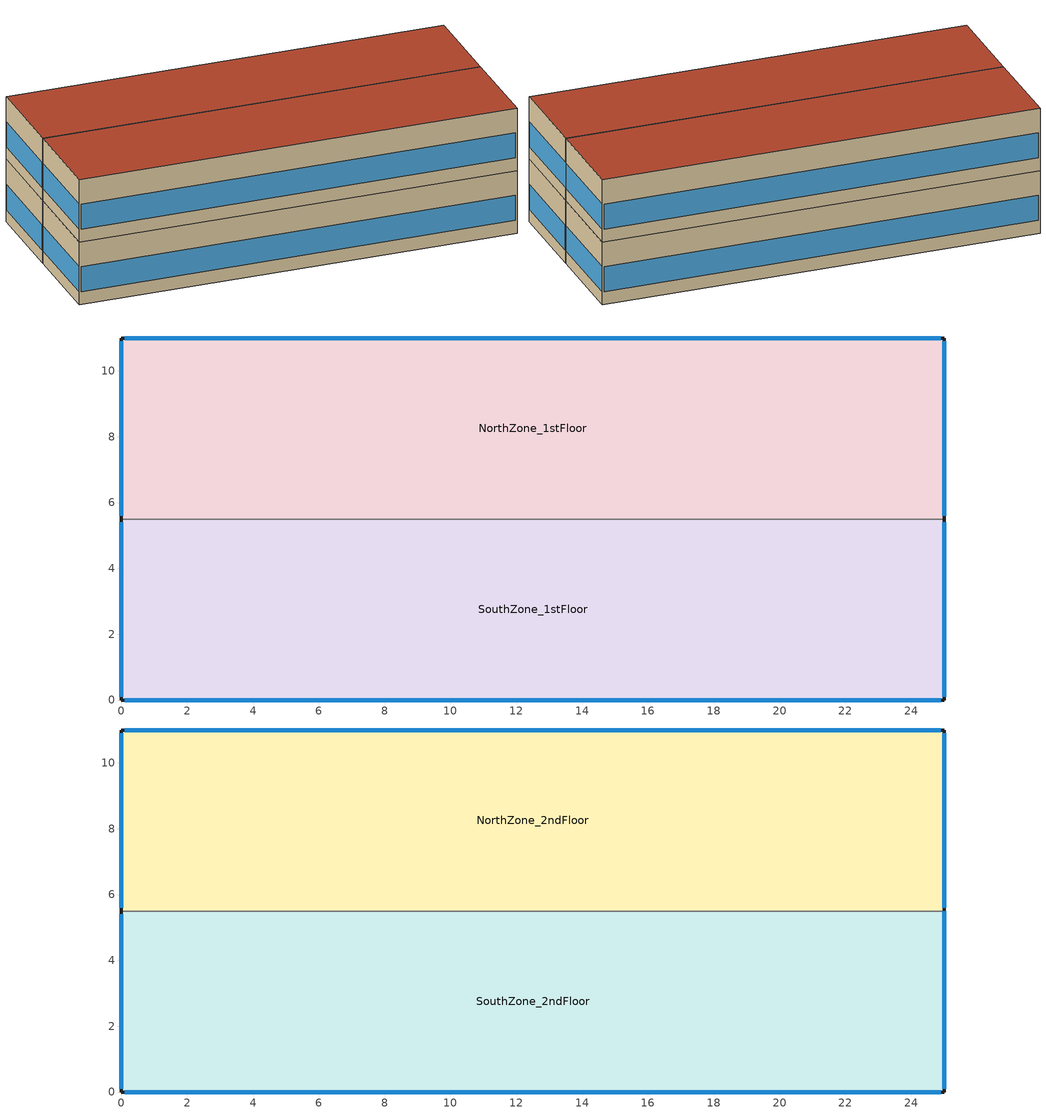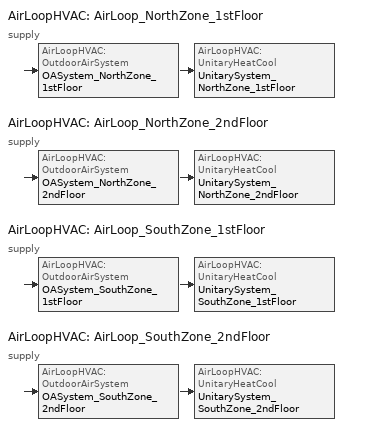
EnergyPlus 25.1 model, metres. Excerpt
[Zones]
NorthZone_1stFloor
 floor ground (FLOOR-SLAB-ASSEMBLY): 0,11 25,11 25,5.5 0,5.5 z0
 wall outside (WALL-ASSEMBLY): 25,5.5 25,11 0,11 0,5.5 z0:3.7
 wall to SouthZone_1stFloor (INTERIOR-WALL-ASSEMBLY): 0,5.5 25,5.5 z0:3.7
 window (WINDOW-ASSEMBLY): 25,5.6 25,10.9 / 24.9,11 0.1,11 z0.77:2.25; 0,10.9 0,5.6 z0.75:2.25
SouthZone_1stFloor
 floor ground (FLOOR-SLAB-ASSEMBLY): 0,5.5 25,5.5 25,0 0,0 z0
 wall outside (WALL-ASSEMBLY): 0,5.5 0,0 25,0 25,5.5 z0:3.7
 window (WINDOW-ASSEMBLY): 25,0.1 25,5.4 / 0.1,0 24.9,0 / 0,5.4 0,0.1 z0.77:2.25
NorthZone_2ndFloor
 floor to NorthZone_1stFloor (FLOOR-CEILING-ASSEMBLY): 0,11 25,11 25,5.5 0,5.5 z3.7
 wall outside (WALL-ASSEMBLY): 25,5.5 25,11 0,11 0,5.5 z3.7:7.4
 wall to SouthZone_2ndFloor (INTERIOR-WALL-ASSEMBLY): 0,5.5 25,5.5 z3.7:7.4
 window (WINDOW-ASSEMBLY): 25,5.6 25,10.9 / 24.9,11 0.1,11 / 0,10.9 0,5.6 z4.47:5.95
 roof outside (ROOF-ASSEMBLY): 0,5.5 25,5.5 25,11 0,11 z7.4
SouthZone_2ndFloor
 floor to SouthZone_1stFloor (FLOOR-CEILING-ASSEMBLY): 0,5.5 25,5.5 25,0 0,0 z3.7
 wall outside (WALL-ASSEMBLY): 0,5.5 0,0 25,0 25,5.5 z3.7:7.4
 window (WINDOW-ASSEMBLY): 25,0.1 25,5.5 / 0.1,0 24.9,0 / 0,5.4 0,0.1 z4.47:5.95
 roof outside (ROOF-ASSEMBLY): 0,0 25,0 25,5.5 0,5.5 z7.4
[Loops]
AirLoopHVAC 'AirLoop_NorthZone_1stFloor'
 supply: AirLoopHVAC:OutdoorAirSystem 'OASystem_NorthZone_1stFloor' > AirLoopHVAC:UnitaryHeatCool 'UnitarySystem_NorthZone_1stFloor'
AirLoopHVAC 'AirLoop_NorthZone_2ndFloor'
 supply: AirLoopHVAC:OutdoorAirSystem 'OASystem_NorthZone_2ndFloor' > AirLoopHVAC:UnitaryHeatCool 'UnitarySystem_NorthZone_2ndFloor'
AirLoopHVAC 'AirLoop_SouthZone_1stFloor'
 supply: AirLoopHVAC:OutdoorAirSystem 'OASystem_SouthZone_1stFloor' > AirLoopHVAC:UnitaryHeatCool 'UnitarySystem_SouthZone_1stFloor'
AirLoopHVAC 'AirLoop_SouthZone_2ndFloor'
 supply: AirLoopHVAC:OutdoorAirSystem 'OASystem_SouthZone_2ndFloor' > AirLoopHVAC:UnitaryHeatCool 'UnitarySystem_SouthZone_2ndFloor'
[Building]
Small Office 2 Story 4 zone 550 m2: Loads convergence tolerance value=0.04; Maximum number of warmup days=25; Minimum number of warmup days=6; North axis=0; Solar distribution=FullInteriorAndExterior; Temperature convergence tolerance value=0.4; Terrain=Urban
[Site:GroundTemperature:BuildingSurface]
20.03, 20.03, 20.13, 20.3, 20.43, 20.52, 20.62, 20.77, 20.78, 20.55, 20.44, 20.2
[Site:Location]
Washington Dc Dulles IntL Ar_VA_USA Design_Conditions: Elevation=82; Latitude=38.98; Longitude=-77.47; Time zone=-5
[SizingPeriod:DesignDay] Barometric pressure=100344; Day of month=21; Daylight saving time indicator=No; Dry bulb temperature range modifier type=DefaultMultipliers; Rain indicator=No; Snow indicator=No
Name | Ashrae clear sky optical depth for beam irradiance taub | Ashrae clear sky optical depth for diffuse irradiance taud | Daily dry bulb temperature range | Day type | Humidity condition type | Maximum dry bulb temperature | Month | Solar model indicator | Wetbulb or dewpoint at maximum dry bulb | Wind direction | Wind speed | Enthalpy at maximum dry bulb | Sky clearness
Washington Dc Dulles IntL Ar Ann Clg 1% Condns DB=>MWB | 0.544 | 1.787 | 11.4 | SummerDesignDay | WetBulb | 32.7 | 7 | ASHRAETau | 23.5 | 290 | 4
Washington Dc Dulles IntL Ar Ann Clg 1% Condns DP=>MDB | 0.544 | 1.787 | 11.4 | SummerDesignDay | DewPoint | 27.1 | 7 | ASHRAETau | 23 | 290 | 4
Washington Dc Dulles IntL Ar Ann Clg 1% Condns Enth=>MDB | 0.544 | 1.787 | 11.4 | SummerDesignDay | Enthalpy | 30.6 | 7 | ASHRAETau |  | 290 | 4 | 75200
Washington Dc Dulles IntL Ar Ann Clg 1% Condns WB=>MDB | 0.544 | 1.787 | 11.4 | SummerDesignDay | WetBulb | 30.3 | 7 | ASHRAETau | 24.7 | 290 | 4
Washington Dc Dulles IntL Ar Ann Clg 2% Condns DB=>MWB | 0.544 | 1.787 | 11.4 | SummerDesignDay | WetBulb | 31.2 | 7 | ASHRAETau | 22.8 | 290 | 4
Washington Dc Dulles IntL Ar Ann Clg 2% Condns DP=>MDB | 0.544 | 1.787 | 11.4 | SummerDesignDay | DewPoint | 26.6 | 7 | ASHRAETau | 22.5 | 290 | 4
Washington Dc Dulles IntL Ar Ann Clg 2% Condns Enth=>MDB | 0.544 | 1.787 | 11.4 | SummerDesignDay | Enthalpy | 29.2 | 7 | ASHRAETau |  | 290 | 4 | 72500
Washington Dc Dulles IntL Ar Ann Clg 2% Condns WB=>MDB | 0.544 | 1.787 | 11.4 | SummerDesignDay | WetBulb | 29.1 | 7 | ASHRAETau | 24.1 | 290 | 4
Washington Dc Dulles IntL Ar Ann Clg .4% Condns DB=>MWB | 0.544 | 1.787 | 11.4 | SummerDesignDay | WetBulb | 34.1 | 7 | ASHRAETau | 23.9 | 290 | 4
Washington Dc Dulles IntL Ar Ann Clg .4% Condns DP=>MDB | 0.544 | 1.787 | 11.4 | SummerDesignDay | DewPoint | 27.8 | 7 | ASHRAETau | 23.6 | 290 | 4
Washington Dc Dulles IntL Ar Ann Clg .4% Condns Enth=>MDB | 0.544 | 1.787 | 11.4 | SummerDesignDay | Enthalpy | 31.6 | 7 | ASHRAETau |  | 290 | 4 | 78000
Washington Dc Dulles IntL Ar Ann Clg .4% Condns WB=>MDB | 0.544 | 1.787 | 11.4 | SummerDesignDay | WetBulb | 31.6 | 7 | ASHRAETau | 25.4 | 290 | 4
Washington Dc Dulles IntL Ar Ann Htg 99% Condns DB |  |  | 0 | WinterDesignDay | WetBulb | -9 | 1 | ASHRAEClearSky | -9 | 310 | 2.7 |  | 0
Washington Dc Dulles IntL Ar Ann Htg 99.6% Condns DB |  |  | 0 | WinterDesignDay | WetBulb | -11.8 | 1 | ASHRAEClearSky | -11.8 | 310 | 2.7 |  | 0
Washington Dc Dulles IntL Ar Ann Htg Wind 99% Condns WS=>MCDB |  |  | 0 | WinterDesignDay | WetBulb | 0.6 | 1 | ASHRAEClearSky | 0.6 | 310 | 10.3 |  | 0
Washington Dc Dulles IntL Ar Ann Htg Wind 99.6% Condns WS=>MCDB |  |  | 0 | WinterDesignDay | WetBulb | 0.8 | 1 | ASHRAEClearSky | 0.8 | 310 | 11.2 |  | 0
Washington Dc Dulles IntL Ar Ann Hum_n 99% Condns DP=>MCDB |  |  | 0 | WinterDesignDay | DewPoint | -6.5 | 1 | ASHRAEClearSky | -16.7 | 310 | 2.7 |  | 0
Washington Dc Dulles IntL Ar Ann Hum_n 99.6% Condns DP=>MCDB |  |  | 0 | WinterDesignDay | DewPoint | -9 | 1 | ASHRAEClearSky | -19.5 | 310 | 2.7 |  | 0
[Construction]
FLOOR-CEILING-ASSEMBLY: CP01, CC24
FLOOR-SLAB-ASSEMBLY: CC15
FURNITURE: WD10
INTERIOR-WALL-ASSEMBLY: GP02, AL21, GP02
ROOF-ASSEMBLY: BR01, CC24, INSULATION-ROOF, AL33, AC02
WALL-ASSEMBLY: ST01, INSULATION-WALL, AL21, GP02
WINDOW-ASSEMBLY: REF D TINT 6MM, AIR 6MM, CLEAR 6MM
[Material] Thermal absorptance=0.9
Name | Conductivity | Density | Roughness | Solar absorptance | Specific heat | Thickness | Visible absorptance
AC02 | 0.057 | 288 | MediumSmooth | 0.7 | 1339 | 0.0127 | 0.7
BR01 | 0.162 | 1121 | VeryRough | 0.7 | 1464 | 0.0095 | 0.7
CC15 | 1.802 | 2243 | MediumRough | 0.65 | 837 | 0.1524 | 0.65
CC24 | 0.36 | 1282 | MediumRough | 0.65 | 837 | 0.1016 | 0.65
GP02 | 0.16 | 801 | MediumSmooth | 0.75 | 837 | 0.0159 | 0.75
ST01 | 1.802 | 2243 | MediumRough | 0.65 | 837 | 0.0254 | 0.65
WD10 | 0.115 | 513 | MediumSmooth | 0.78 | 1381 | 0.667 | 0.78
[Material:AirGap]
Name | Thermal resistance
AL21 | 0.157
AL33 | 0.162
[Material:NoMass] Roughness=Rough
Name | Solar absorptance | Thermal absorptance | Thermal resistance | Visible absorptance
CP01 | 0.75 | 0.9 | 0.367 | 0.75
INSULATION-ROOF | 0.65 | 0.65 | 2.64 | 0.65
INSULATION-WALL | 0.65 | 0.65 | 2.288 | 0.65
[WindowMaterial:Gas]
AIR 6MM: Gas type=Air; Thickness=0.0063
[WindowMaterial:Glazing] Conductivity=0.9; Front side infrared hemispherical emissivity=0.84; Infrared transmittance at normal incidence=0; Optical data type=SpectralAverage; Thickness=0.006
Name | Back side infrared hemispherical emissivity | Back side solar reflectance at normal incidence | Back side visible reflectance at normal incidence | Front side solar reflectance at normal incidence | Front side visible reflectance at normal incidence | Solar transmittance at normal incidence | Visible transmittance at normal incidence
CLEAR 6MM | 0.84 | 0.071 | 0.08 | 0.071 | 0.08 | 0.775 | 0.881
REF D TINT 6MM | 0.82 | 0.36 | 0.45 | 0.14 | 0.18 | 0.3 | 0.25
[AirLoopHVAC] Design supply air flow rate=Autosize
AirLoop_NorthZone_1stFloor; AirLoop_NorthZone_2ndFloor; AirLoop_SouthZone_1stFloor; AirLoop_SouthZone_2ndFloor
[AirLoopHVAC:UnitaryHeatCool] Availability schedule=Office HVAC; Cooling supply air flow rate=Autosize; Dehumidification control type=CoolReheat; Fan placement=BlowThrough; Heating supply air flow rate=Autosize; Maximum supply air temperature=Autosize; No load supply air flow rate=Autosize; Supply air fan operating mode schedule=ContinuousFanSchedule
Name | Controlling zone or thermostat location | Cooling coil | Heating coil | Reheat coil | Supply fan
UnitarySystem_NorthZone_1stFloor | NorthZone_1stFloor | DXCoolingCoil_NorthZone_1stFloor | HeatingCoil_NorthZone_1stFloor | ReheatCoil_NorthZone_1stFloor | SupplyFan_NorthZone_1stFloor
UnitarySystem_NorthZone_2ndFloor | NorthZone_2ndFloor | DXCoolingCoil_NorthZone_2ndFloor | HeatingCoil_NorthZone_2ndFloor | ReheatCoil_NorthZone_2ndFloor | SupplyFan_NorthZone_2ndFloor
UnitarySystem_SouthZone_1stFloor | SouthZone_1stFloor | DXCoolingCoil_SouthZone_1stFloor | HeatingCoil_SouthZone_1stFloor | ReheatCoil_SouthZone_1stFloor | SupplyFan_SouthZone_1stFloor
UnitarySystem_SouthZone_2ndFloor | SouthZone_2ndFloor | DXCoolingCoil_SouthZone_2ndFloor | HeatingCoil_SouthZone_2ndFloor | ReheatCoil_SouthZone_2ndFloor | SupplyFan_SouthZone_2ndFloor
[AirTerminal:SingleDuct:ConstantVolume:NoReheat] Availability schedule=Office HVAC; Maximum air flow rate=Autosize
DirectAir_NorthZone_1stFloor; DirectAir_NorthZone_2ndFloor; DirectAir_SouthZone_1stFloor; DirectAir_SouthZone_2ndFloor
[AvailabilityManager:Scheduled]
Air Loop Avail: Schedule=Office HVAC
[Coil:Cooling:DX:SingleSpeed] 2023 rated evaporator fan power per volume flow rate=934.4; Availability schedule=Office HVAC; Energy input ratio function of flow fraction curve=DX-EIR-FF-Curve-Default; Energy input ratio function of temperature curve=DX-EIR-FT-Curve-Default; Gross rated cooling cop=3; Gross rated sensible heat ratio=Autosize; Gross rated total cooling capacity=Autosize; Part load fraction correlation curve=DX-PLF-Curve-Default; Rated air flow rate=Autosize; Total cooling capacity function of flow fraction curve=DX-Cap-FF-Curve-Default; Total cooling capacity function of temperature curve=DX-Cap-FT-Curve-Default
DXCoolingCoil_NorthZone_1stFloor; DXCoolingCoil_NorthZone_2ndFloor; DXCoolingCoil_SouthZone_1stFloor; DXCoolingCoil_SouthZone_2ndFloor
[Coil:Heating:Fuel] Availability schedule=Office HVAC; Burner efficiency=0.8; Fuel type=NaturalGas
Name | Nominal capacity
HeatingCoil_NorthZone_1stFloor; HeatingCoil_NorthZone_2ndFloor; HeatingCoil_SouthZone_1stFloor; HeatingCoil_SouthZone_2ndFloor | Autosize
ReheatCoil_NorthZone_1stFloor; ReheatCoil_NorthZone_2ndFloor; ReheatCoil_SouthZone_1stFloor; ReheatCoil_SouthZone_2ndFloor | 100000
[Controller:OutdoorAir] Economizer control action type=ModulateFlow; Economizer control type=DifferentialDryBulb; Economizer maximum limit dry bulb temperature=20; Economizer minimum limit dry bulb temperature=-15; Lockout type=LockoutWithCompressor; Maximum outdoor air flow rate=Autosize; Minimum limit type=FixedMinimum; Minimum outdoor air flow rate=0.057; Minimum outdoor air schedule=Minimum Outside Air Schedule
OAController_NorthZone_1stFloor; OAController_NorthZone_2ndFloor; OAController_SouthZone_1stFloor; OAController_SouthZone_2ndFloor
[DesignSpecification:OutdoorAir] Outdoor air flow per person=0.00944; Outdoor air flow per zone=0; Outdoor air flow per zone floor area=0; Outdoor air method=Flow/Person
SZ DSOA NorthZone_1stFloor; SZ DSOA NorthZone_2ndFloor; SZ DSOA SouthZone_1stFloor; SZ DSOA SouthZone_2ndFloor
[ElectricEquipment] Design level=687.5; Design level calculation method=EquipmentLevel; Fraction latent=0; Fraction lost=0; Fraction radiant=0.7; Schedule=Office Lighting and Receptacles
Name | Zone or zonelist or space or spacelist
NorthZone_1stFloor ElecEq | NorthZone_1stFloor
NorthZone_2ndFloor ElecEq | NorthZone_2ndFloor
SouthZone_1stFloor ElecEq | SouthZone_1stFloor
SouthZone_2ndFloor ElecEq | SouthZone_2ndFloor
[Fan:ConstantVolume] Availability schedule=Office HVAC; Fan total efficiency=0.7; Maximum flow rate=Autosize; Motor efficiency=0.9; Motor in airstream fraction=1; Pressure rise=600
SupplyFan_NorthZone_1stFloor; SupplyFan_NorthZone_2ndFloor; SupplyFan_SouthZone_1stFloor; SupplyFan_SouthZone_2ndFloor
[InternalMass] Construction=FURNITURE; Surface area=77
Name | Zone or zonelist
InternalMass_NorthZone_1stFloor | NorthZone_1stFloor
InternalMass_NorthZone_2ndFloor | NorthZone_2ndFloor
InternalMass_SouthZone_1stFloor | SouthZone_1stFloor
InternalMass_SouthZone_2ndFloor | SouthZone_2ndFloor
[Lights] Design level calculation method=LightingLevel; End use subcategory=GeneralLights; Fraction radiant=0.35; Fraction replaceable=0; Fraction visible=0.35; Lighting level=3025; Return air fraction=0; Schedule=Office Lighting and Receptacles
Name | Zone or zonelist or space or spacelist
NorthZone_1stFloor Lights | NorthZone_1stFloor
NorthZone_2ndFloor Lights | NorthZone_2ndFloor
SouthZone_1stFloor Lights | SouthZone_1stFloor
SouthZone_2ndFloor Lights | SouthZone_2ndFloor
[People] Activity level schedule=Office Activity Level; Fraction radiant=0.7; Number of people=6; Number of people calculation method=People; Number of people schedule=Office Occupancy
Name | Zone or zonelist or space or spacelist
NorthZone_1stFloor People | NorthZone_1stFloor
NorthZone_2ndFloor People | NorthZone_2ndFloor
SouthZone_1stFloor People | SouthZone_1stFloor
SouthZone_2ndFloor People | SouthZone_2ndFloor
[SetpointManager:OutdoorAirReset] Control variable=Temperature; Outdoor high temperature=32; Outdoor low temperature=0; Setpoint at outdoor high temperature=12.8; Setpoint at outdoor low temperature=16.7
Name | Setpoint node or nodelist
OutsideAirTempManager_NorthZone_1stFloor | OutsideAirNode_NorthZone_1stFloor
OutsideAirTempManager_NorthZone_2ndFloor | OutsideAirNode_NorthZone_2ndFloor
OutsideAirTempManager_SouthZone_1stFloor | OutsideAirNode_SouthZone_1stFloor
OutsideAirTempManager_SouthZone_2ndFloor | OutsideAirNode_SouthZone_2ndFloor
[Sizing:Plant]
Water Heater Dummy Loop: Design loop exit temperature=82; Loop design temperature difference=11; Loop type=Heating
[Sizing:System] 100 outdoor air in cooling=No; 100 outdoor air in heating=No; Central cooling capacity control method=VAV; Central cooling design supply air humidity ratio=0.008; Central cooling design supply air temperature=12.8; Central heating design supply air humidity ratio=0.008; Central heating design supply air temperature=50; Central heating maximum system air flow ratio=0.3; Cooling design capacity=Autosize; Cooling design capacity method=CoolingDesignCapacity; Cooling supply air flow rate=0; Cooling supply air flow rate method=DesignDay; Design outdoor air flow rate=Autosize; Heating design capacity=Autosize; Heating design capacity method=HeatingDesignCapacity; Heating supply air flow rate=0; Heating supply air flow rate method=DesignDay; Precool design humidity ratio=0.008; Precool design temperature=11; Preheat design humidity ratio=0.008; Preheat design temperature=7; Type of load to size on=Total; Type of zone sum to use=NonCoincident; Zone maximum outdoor air fraction=1
AirLoop_SouthZone_1stFloor; AirLoop_NorthZone_1stFloor; AirLoop_SouthZone_2ndFloor; AirLoop_NorthZone_2ndFloor
[Sizing:Zone] Account for dedicated outdoor air system=No; Cooling design air flow method=DesignDay; Cooling design air flow rate=0; Dedicated outdoor air high setpoint temperature for design=Autosize; Dedicated outdoor air low setpoint temperature for design=Autosize; Dedicated outdoor air system control strategy=NeutralSupplyAir; Heating design air flow method=DesignDay; Heating design air flow rate=0; Zone cooling design supply air humidity ratio=0.009; Zone cooling design supply air temperature=14; Zone cooling design supply air temperature input method=SupplyAirTemperature; Zone cooling sizing factor=0; Zone heating design supply air humidity ratio=0.004; Zone heating design supply air temperature=50; Zone heating design supply air temperature input method=SupplyAirTemperature; Zone heating sizing factor=0
Name | Design specification outdoor air object
SouthZone_1stFloor | SZ DSOA SouthZone_1stFloor
NorthZone_1stFloor | SZ DSOA NorthZone_1stFloor
SouthZone_2ndFloor | SZ DSOA SouthZone_2ndFloor
NorthZone_2ndFloor | SZ DSOA NorthZone_2ndFloor
[ThermostatSetpoint:DualSetpoint]
DualSetPoint: Cooling setpoint temperature schedule=Coolng Setpoint Schedule; Heating setpoint temperature schedule=Heating Setpoint Schedule
[WaterHeater:Mixed]
Water Heater: Ambient temperature indicator=Schedule; Ambient temperature schedule=Hot Water Ambient Temperature Schedule; Cold water supply temperature schedule=Constant Mains Temp Schedule; Deadband temperature difference=3.5; Heater control type=Cycle; Heater fuel type=NaturalGas; Heater maximum capacity=12500; Heater thermal efficiency=0.8; Maximum temperature limit=82.2222; Off cycle loss coefficient to ambient temperature=2.36; On cycle loss coefficient to ambient temperature=2.36; On cycle parasitic fuel consumption rate=15; On cycle parasitic fuel type=Electricity; Peak use flow rate=6.5e-05; Setpoint temperature schedule=Hot Water Setpoint Temperature Schedule; Tank volume=0.454; Use flow rate fraction schedule=Hot Water Demand Schedule
[Zone] Ceiling height=Autocalculate; Multiplier=1; Type=1
NorthZone_1stFloor; NorthZone_2ndFloor; SouthZone_1stFloor; SouthZone_2ndFloor
[ZoneControl:Thermostat] Control 1=DualSetPoint; Control type schedule=Zone Control Schedule
Name | Zone or zonelist
Thermostat_NorthZone_1stFloor | NorthZone_1stFloor
Thermostat_NorthZone_2ndFloor | NorthZone_2ndFloor
Thermostat_SouthZone_1stFloor | SouthZone_1stFloor
Thermostat_SouthZone_2ndFloor | SouthZone_2ndFloor
[Zone equipment]
NorthZone_1stFloor: DirectAir_NorthZone_1stFloor
NorthZone_2ndFloor: DirectAir_NorthZone_2ndFloor
SouthZone_1stFloor: DirectAir_SouthZone_1stFloor
SouthZone_2ndFloor: DirectAir_SouthZone_2ndFloor
[ZoneInfiltration:DesignFlowRate] Constant term coefficient=1; Design flow rate=0.035; Design flow rate calculation method=Flow/Zone; Schedule=Infiltration Schedule; Temperature term coefficient=0.025; Velocity squared term coefficient=0; Velocity term coefficient=0
Name | Zone or zonelist or space or spacelist
NorthZone_1stFloor Infil | NorthZone_1stFloor
NorthZone_2ndFloor Infil | NorthZone_2ndFloor
SouthZone_1stFloor Infil | SouthZone_1stFloor
SouthZone_2ndFloor Infil | SouthZone_2ndFloor
[Curve:Biquadratic] Input unit type for x=Temperature; Input unit type for y=Temperature; Maximum value of x=23.88889; Maximum value of y=46.11111; Minimum value of x=12.77778; Minimum value of y=18; Output unit type=Dimensionless
Name | Coefficient1 constant | Coefficient2 x | Coefficient3 x 2 | Coefficient4 y | Coefficient5 y 2 | Coefficient6 x y
DX-Cap-FT-Curve-Default | 0.942588 | 0.00954335 | 0.00068377 | -0.0110427 | 5.249e-06 | -9.72e-06
DX-EIR-FT-Curve-Default | 0.342414 | 0.034885 | -0.0006237 | 0.00497722 | 0.000437951 | -0.000728028
[Curve:Quadratic]
Name | Maximum value of x | Minimum value of x | Coefficient1 constant | Coefficient2 x | Coefficient3 x 2
DX-Cap-FF-Curve-Default | 1.5 | 0.5 | 0.8 | 0.2 | 0
DX-EIR-FF-Curve-Default | 1.5 | 0.5 | 1.1552 | -0.1808 | 0.0256
DX-PLF-Curve-Default | 1 | 0 | 0.75 | 0.25 | 0
[Schedule:Compact]
Constant Mains Temp Schedule: THROUGH: 12/31, FOR: AllDays, UNTIL: 24:00, 15
ContinuousFanSchedule: Through: 12/31, For: AllDays, Until: 24:00, 1
Coolng Setpoint Schedule: Through: 12/31, For: Weekdays SummerDesignDay, Until: 08:00, 40, Until: 17:00, 23.9, Until: 24:00, 40, For: Saturday WinterDesignDay, Until: 08:00, 40, Until: 12:00, 23.9, Until: 24:00, 40, For: Sunday Holidays AllOtherDays, Until: 24:00, 40
Heating Setpoint Schedule: Through: 12/31, For: Weekdays SummerDesignDay, Until: 08:00, 12.8, Until: 17:00, 22.2, Until: 24:00, 12.8, For: Saturday WinterDesignDay, Until: 08:00, 12.8, Until: 12:00, 22.2, Until: 24:00, 12.8, For: Sunday Holidays AllOtherDays, Until: 24:00, 12.8
Hot Water Ambient Temperature Schedule: Through: 12/31, For: AllDays, Until: 24:00, 22
Hot Water Demand Schedule: Through: 12/31, For: Weekdays SummerDesignDay, Until: 05:00, 0.05, Until: 06:00, 0.08, Until: 07:00, 0.07, Until: 08:00, 0.19, Until: 09:00, 0.35, Until: 10:00, 0.38, Until: 11:00, 0.39, Until: 12:00, 0.47, Until: 13:00, 0.57, Until: 14:00, 0.54, Until: 15:00, 0.34, Until: 16:00, 0.33, Until: 17:00, 0.44, Until: 18:00, 0.26, Until: 19:00, 0.21, Until: 20:00, 0.15, Until: 21:00, 0.17, Until: 22:00, 0.08, Until: 24:00, 0.05, For: Saturday WinterDesignDay, Until: 05:00, 0.05, Until: 06:00, 0.08, Until: 07:00, 0.07, Until: 08:00, 0.11, Until: 09:00, 0.15, Until: 10:00, 0.21, Until: 11:00, 0.19, Until: 12:00, 0.23, Until: 13:00, 0.2, Until: 14:00, 0.19, Until: 15:00, 0.15, Until: 16:00, 0.13, Until: 17:00, 0.14, Until: 21:00, 0.07, Until: 22:00, 0.09, Until: 24:00, 0.05, For: Sunday Holidays AllOtherDays, Until: 05:00, 0.04, Until: 06:00, 0.07, Until: 11:00, 0.04, Until: 13:00, 0.06, Until: 14:00, 0.09, Until: 15:00, 0.06, Until: 21:00, 0.04, Until: 22:00, 0.07, Until: 24:00, 0.04
Hot Water Setpoint Temperature Schedule: Through: 12/31, For: AllDays, Until: 24:00, 60
Infiltration Schedule: Through: 12/31, For: Weekdays SummerDesignDay, Until: 07:00, 1, Until: 18:00, 0, Until: 24:00, 1, For: Saturday WinterDesignDay, Until: 07:00, 1, Until: 13:00, 0, Until: 24:00, 1, For: Sunday Holidays AllOtherDays, Until: 07:00, 1, Until: 13:00, 0, Until: 24:00, 1
Minimum Outside Air Schedule: Through: 12/31, For: Weekdays SummerDesignDay, Until: 08:00, 0.02, Until: 18:00, 1, Until: 24:00, 0.02, For: Saturday WinterDesignDay, Until: 24:00, 0.02, For: Sunday Holidays AllOtherDays, Until: 24:00, 0.02
Office Activity Level: Through: 12/31, For: Weekdays SummerDesignDay, Until: 24:00, 149.43, For: Saturday WinterDesignDay, Until: 24:00, 149.43, For: Sunday Holidays AllOtherDays, Until: 24:00, 149.43
Office HVAC: Through: 12/31, For: Weekdays SummerDesignDay, Until: 06:00, 0, Until: 22:00, 1, Until: 24:00, 0, For: Saturday WinterDesignDay, Until: 06:00, 0, Until: 18:00, 1, Until: 24:00, 0, For: Sunday Holidays AllOtherDays, Until: 24:00, 0
Office Lighting and Receptacles: Through: 12/31, For: Weekdays SummerDesignDay, Until: 05:00, 0.05, Until: 07:00, 0.1, Until: 08:00, 0.3, Until: 17:00, 0.9, Until: 18:00, 0.5, Until: 20:00, 0.3, Until: 22:00, 0.2, Until: 23:00, 0.1, Until: 24:00, 0.05, For: Saturday WinterDesignDay, Until: 06:00, 0.05, Until: 08:00, 0.1, Until: 12:00, 0.3, Until: 17:00, 0.15, Until: 24:00, 0.05, For: Sunday Holidays AllOtherDays, Until: 24:00, 0.05
Office Occupancy: Through: 12/31, For: Weekdays SummerDesignDay, Until: 08:00, 0, Until: 12:00, 0.95, Until: 13:00, 0.5, Until: 17:00, 0.95, Until: 24:00, 0, For: Saturday WinterDesignDay, Until: 08:00, 0, Until: 12:00, 0.3, Until: 24:00, 0, For: Sunday Holidays AllOtherDays, Until: 24:00, 0
Zone Control Schedule: Through: 12/31, For: Weekdays SummerDesignDay, Until: 24:00, 4, For: Saturday WinterDesignDay, Until: 24:00, 4, For: Sunday Holidays AllOtherDays, Until: 24:00, 4
